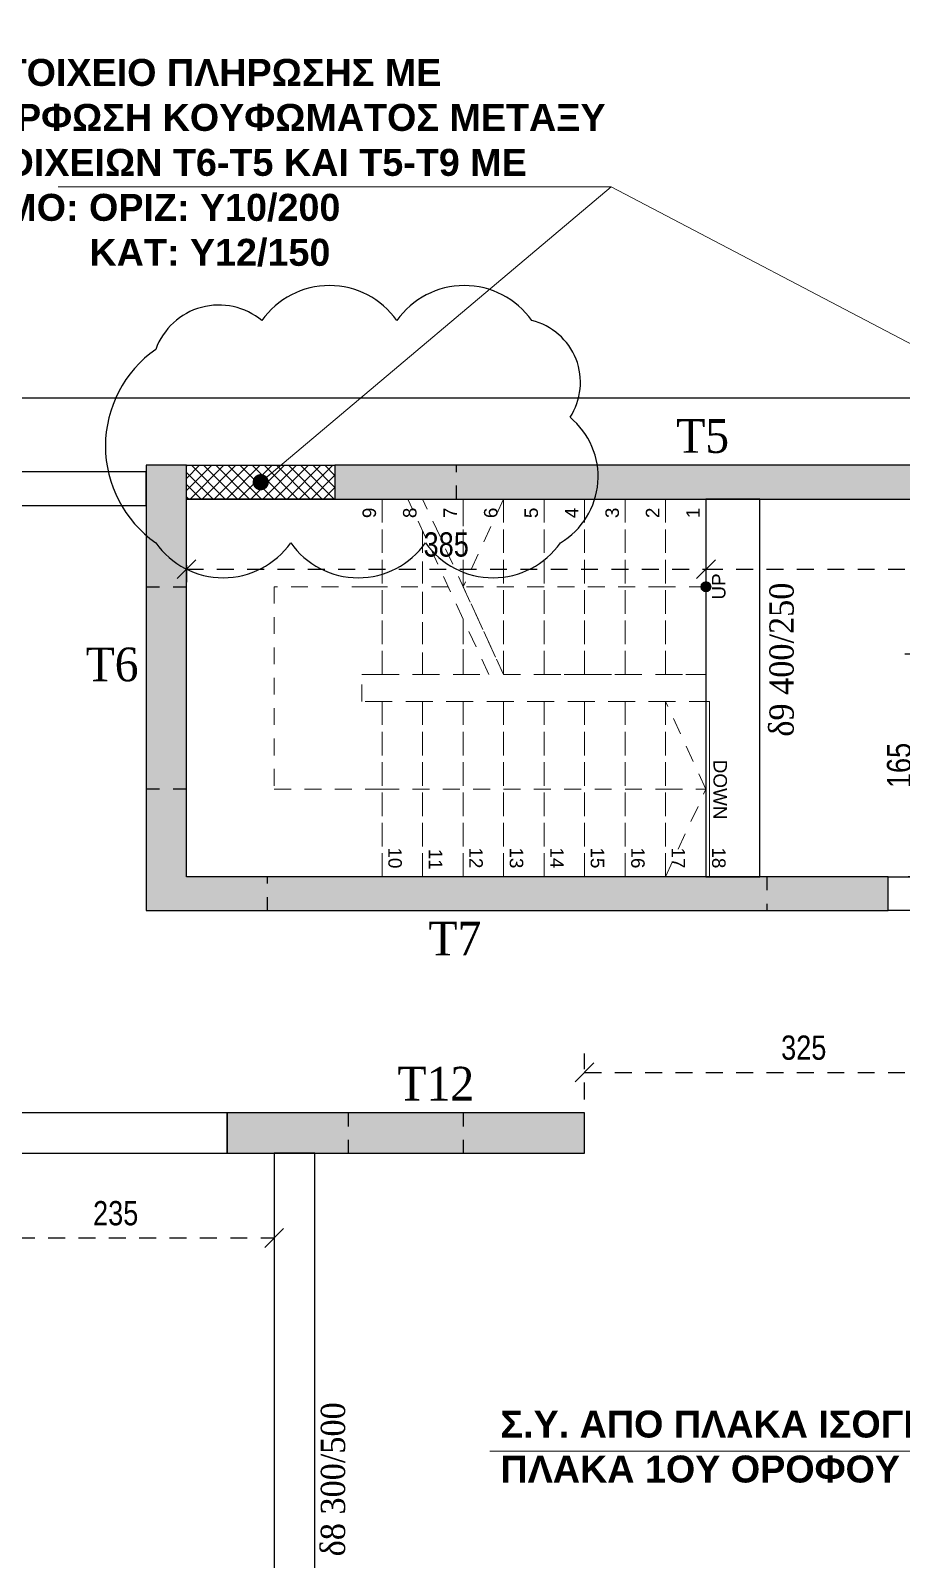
# Model space of a CAD drawing. Header units: millimetres. Extents: x -2171 to 1563, y -1758 to -1505.
# Drawn here: x -1086.94 to -1080.48, y -1610.97 to -1599.63 of the extents above; entities that cross this region are included whole.
import ezdxf

# ---------------------------------------------------------------- set-up
doc = ezdxf.new("R2010")
doc.units = ezdxf.units.MM
doc.header["$PDMODE"] = 32
for name, pattern in [('Dashed Small', [282.222222, 141.111111, -141.111111]), ('DASHED2', [0.375, 0.25, -0.125]), ('DOT', [0.025, 0, -0.025]), ('HIDDEN', [0.375, 0.25, -0.125]), ('HIDDEN2', [0.1875, 0.125, -0.0625])]:
    doc.linetypes.add(name, pattern=pattern)
doc.layers.get('Defpoints').update_dxf_attribs({"color": 6})
for name, color, linetype in [('-S_TEXT', 3, 'Continuous'), ('athinas comments', 10, 'Continuous'), ('Fill_Col', 7, 'Continuous'), ('Geo_Beam', 7, 'Continuous'), ('Geo_Col', 7, 'Continuous'), ('Geo_Lines', 7, 'Continuous'), ('STAIRS', 9, 'Continuous'), ('Text_Beam', 7, 'Continuous'), ('Text_Col_-1', 7, 'Continuous')]:
    doc.layers.add(name, color=color, linetype=linetype)
doc.layers.add('A-ANNO-DIMS', color=1, linetype='Continuous', lineweight=9)
doc.styles.add('1-100', font='arial.ttf', dxfattribs={"width": 0.8})
doc.styles.add('ag', font='arial.ttf', dxfattribs={"height": 0.25})
doc.styles.add('GENERATED_STYLE_1', font='arial.ttf')
doc.styles.add('S1TmsNwRmn1088_b_934_161', font='times.ttf', dxfattribs={"width": 0.933629, "height": 0.10875})
doc.styles.add('S1TmsNwRmn11_b_934_161', font='times.ttf', dxfattribs={"width": 0.933629, "height": 0.001087})
doc.styles.get("Standard").update_dxf_attribs({"font": 'tahoma.ttf'})
doc.dimstyles.new('CHRISTOFOROS', dxfattribs={"dimscale": 0.2, "dimtxt": 0.25, "dimasz": 0.6, "dimexe": 0, "dimexo": 0, "dimgap": 0, "dimtad": 0, "dimdec": 0, "dimlfac": 100, "dimzin": 0, "dimdsep": 46, "dimtxsty": 'ag', "dimblk": 'ARCHTICK', "dimcen": 0, "dimclrd": 256, "dimclre": 256, "dimclrt": 1, "dimaunit": 1, "dimadec": 0, "dimazin": 0, "dimtfac": 1, "dimtdec": 0, "dimtofl": 0, "dimtmove": 0, "dimatfit": 3, "dimfxl": 1, "dimtolj": 1, "dimtzin": 0, "dimlwd": -1, "dimlwe": -1, "dimarcsym": 0})
doc.dimstyles.new('Copy of 1-100', dxfattribs={"dimtxt": 0.18, "dimasz": 0.14, "dimexe": 0.14, "dimexo": 0.1, "dimgap": 0.09, "dimtad": 1, "dimdec": 0, "dimlfac": 100, "dimrnd": 5, "dimzin": 5, "dimdsep": 46, "dimtxsty": '1-100', "dimblk": 'OBLIQUE', "dimcen": 0.09, "dimclrd": 1, "dimclre": 1, "dimclrt": 2, "dimadec": 0, "dimazin": 0, "dimtfac": 1, "dimtdec": 0, "dimtix": 1, "dimtmove": 2, "dimatfit": 3, "dimfxl": 5, "dimfxlon": 1, "dimtolj": 1, "dimtzin": 5, "dimarcsym": 0})

# ---------------------------------------------------------------- blocks, each defined once
blk = doc.blocks.new('_Oblique')
at = {"color": 0, "linetype": 'ByBlock', "lineweight": -2}
blk.add_line((-0.5, -0.5), (0.5, 0.5), dxfattribs=at)
blk = doc.blocks.new('*D52')
at = {"layer": 'A-ANNO-DIMS', "color": 1, "linetype": 'HIDDEN', "lineweight": -2, "ltscale": 0.5, "transparency": 16777216}
blk.add_line((-1105.577, -1602.256), (-1105.577, -1597.92), dxfattribs=at)
at = {"layer": 'A-ANNO-DIMS', "color": 1, "linetype": 'HIDDEN2', "lineweight": -2, "ltscale": 0.5, "transparency": 16777216}
blk.add_line((-1076.48, -1602.256), (-1076.48, -1597.92), dxfattribs=at)
at = {"layer": 'A-ANNO-DIMS', "color": 1, "linetype": 'DASHED2', "lineweight": -2, "ltscale": 0.5, "transparency": 16777216}
blk.add_line((-1105.577, -1598.06), (-1076.48, -1598.06), dxfattribs=at)
at = {"layer": 'Defpoints', "color": 0, "ltscale": 0.5, "transparency": 16777216}
for p in [(-1076.48, -1598.06), (-1105.577, -1602.356), (-1076.48, -1602.356)]:
    blk.add_point(p, dxfattribs=at)
at = {"layer": 'A-ANNO-DIMS', "color": 1, "lineweight": -2, "ltscale": 0.5, "transparency": 16777216, "xscale": 0.14, "yscale": 0.14, "zscale": 0.14, "rotation": 180}
blk.add_blockref('_Oblique', (-1105.577, -1598.06), dxfattribs=at)
at = {"layer": 'A-ANNO-DIMS', "color": 1, "lineweight": -2, "ltscale": 0.5, "transparency": 16777216, "xscale": 0.14, "yscale": 0.14, "zscale": 0.14}
blk.add_blockref('_Oblique', (-1076.48, -1598.06), dxfattribs=at)
at = {"layer": 'A-ANNO-DIMS', "color": 2, "ltscale": 0.5, "transparency": 16777216, "insert": (-1091.028, -1597.878), "char_height": 0.18, "attachment_point": 5, "style": '1-100'}
blk.add_mtext('\\A1;2910', dxfattribs=at)
blk = doc.blocks.new('*D95')
at = {"layer": 'A-ANNO-DIMS', "color": 1, "linetype": 'HIDDEN', "lineweight": -2, "ltscale": 0.5, "transparency": 16777216}
blk.add_line((-1085.78, -1603.597), (-1085.78, -1603.766), dxfattribs=at)
at = {"layer": 'A-ANNO-DIMS', "color": 1, "linetype": 'HIDDEN2', "lineweight": -2, "ltscale": 0.5, "transparency": 16777216}
blk.add_line((-1081.93, -1603.597), (-1081.93, -1603.766), dxfattribs=at)
at = {"layer": 'A-ANNO-DIMS', "color": 1, "linetype": 'DASHED2', "lineweight": -2, "ltscale": 0.5, "transparency": 16777216}
blk.add_line((-1085.78, -1603.626), (-1081.93, -1603.626), dxfattribs=at)
at = {"layer": 'Defpoints', "color": 0, "ltscale": 0.5, "transparency": 16777216}
for p in [(-1085.78, -1603.497), (-1081.93, -1603.497), (-1081.93, -1603.626)]:
    blk.add_point(p, dxfattribs=at)
at = {"layer": 'A-ANNO-DIMS', "color": 1, "lineweight": -2, "ltscale": 0.5, "transparency": 16777216, "xscale": 0.14, "yscale": 0.14, "zscale": 0.14, "rotation": 180}
blk.add_blockref('_Oblique', (-1085.78, -1603.626), dxfattribs=at)
at = {"layer": 'A-ANNO-DIMS', "color": 1, "lineweight": -2, "ltscale": 0.5, "transparency": 16777216, "xscale": 0.14, "yscale": 0.14, "zscale": 0.14}
blk.add_blockref('_Oblique', (-1081.93, -1603.626), dxfattribs=at)
at = {"layer": 'A-ANNO-DIMS', "color": 2, "ltscale": 0.5, "transparency": 16777216, "insert": (-1083.855, -1603.444), "char_height": 0.18, "attachment_point": 5, "style": '1-100'}
blk.add_mtext('\\A1;385', dxfattribs=at)
blk = doc.blocks.new('*D96')
at = {"layer": 'A-ANNO-DIMS', "color": 1, "linetype": 'HIDDEN2', "lineweight": -2, "ltscale": 0.5, "transparency": 16777216}
blk.add_line((-1078.28, -1603.656), (-1078.28, -1603.486), dxfattribs=at)
at = {"layer": 'A-ANNO-DIMS', "color": 1, "linetype": 'HIDDEN', "lineweight": -2, "ltscale": 0.5, "transparency": 16777216}
blk.add_line((-1081.93, -1603.597), (-1081.93, -1603.766), dxfattribs=at)
at = {"layer": 'A-ANNO-DIMS', "color": 1, "linetype": 'DASHED2', "lineweight": -2, "ltscale": 0.5, "transparency": 16777216}
blk.add_line((-1081.93, -1603.626), (-1078.28, -1603.626), dxfattribs=at)
at = {"layer": 'Defpoints', "color": 0, "ltscale": 0.5, "transparency": 16777216}
for p in [(-1081.93, -1603.497), (-1078.28, -1603.626), (-1078.28, -1603.756)]:
    blk.add_point(p, dxfattribs=at)
at = {"layer": 'A-ANNO-DIMS', "color": 1, "lineweight": -2, "ltscale": 0.5, "transparency": 16777216, "xscale": 0.14, "yscale": 0.14, "zscale": 0.14, "rotation": 180}
blk.add_blockref('_Oblique', (-1081.93, -1603.626), dxfattribs=at)
at = {"layer": 'A-ANNO-DIMS', "color": 1, "lineweight": -2, "ltscale": 0.5, "transparency": 16777216, "xscale": 0.14, "yscale": 0.14, "zscale": 0.14}
blk.add_blockref('_Oblique', (-1078.28, -1603.626), dxfattribs=at)
at = {"layer": 'A-ANNO-DIMS', "color": 2, "ltscale": 0.5, "transparency": 16777216, "insert": (-1080.105, -1603.444), "char_height": 0.18, "attachment_point": 5, "style": '1-100'}
blk.add_mtext('\\A1;365', dxfattribs=at)
blk = doc.blocks.new('*D124')
at = {"layer": 'A-ANNO-DIMS', "color": 1, "linetype": 'HIDDEN', "lineweight": -2, "ltscale": 0.5, "transparency": 16777216}
blk.add_line((-1087.48, -1608.206), (-1087.48, -1608.723), dxfattribs=at)
at = {"layer": 'A-ANNO-DIMS', "color": 1, "linetype": 'HIDDEN2', "lineweight": -2, "ltscale": 0.5, "transparency": 16777216}
blk.add_line((-1085.13, -1608.204), (-1085.13, -1608.723), dxfattribs=at)
at = {"layer": 'A-ANNO-DIMS', "color": 1, "linetype": 'DASHED2', "lineweight": -2, "ltscale": 0.5, "transparency": 16777216}
blk.add_line((-1087.48, -1608.583), (-1085.13, -1608.583), dxfattribs=at)
at = {"layer": 'Defpoints', "color": 0, "ltscale": 0.5, "transparency": 16777216}
for p in [(-1087.48, -1608.106), (-1085.13, -1608.104), (-1085.13, -1608.583)]:
    blk.add_point(p, dxfattribs=at)
at = {"layer": 'A-ANNO-DIMS', "color": 1, "lineweight": -2, "ltscale": 0.5, "transparency": 16777216, "xscale": 0.14, "yscale": 0.14, "zscale": 0.14, "rotation": 180}
blk.add_blockref('_Oblique', (-1087.48, -1608.583), dxfattribs=at)
at = {"layer": 'A-ANNO-DIMS', "color": 1, "lineweight": -2, "ltscale": 0.5, "transparency": 16777216, "xscale": 0.14, "yscale": 0.14, "zscale": 0.14}
blk.add_blockref('_Oblique', (-1085.13, -1608.583), dxfattribs=at)
at = {"layer": 'A-ANNO-DIMS', "color": 2, "ltscale": 0.5, "transparency": 16777216, "insert": (-1086.305, -1608.401), "char_height": 0.18, "attachment_point": 5, "style": '1-100'}
blk.add_mtext('\\A1;235', dxfattribs=at)
blk = doc.blocks.new('*D125')
at = {"layer": 'A-ANNO-DIMS', "color": 1, "linetype": 'HIDDEN', "lineweight": -2, "ltscale": 0.5, "transparency": 16777216}
blk.add_line((-1082.83, -1607.556), (-1082.83, -1607.216), dxfattribs=at)
at = {"layer": 'A-ANNO-DIMS', "color": 1, "linetype": 'HIDDEN2', "lineweight": -2, "ltscale": 0.5, "transparency": 16777216}
blk.add_line((-1079.58, -1607.806), (-1079.58, -1607.216), dxfattribs=at)
at = {"layer": 'A-ANNO-DIMS', "color": 1, "linetype": 'DASHED2', "lineweight": -2, "ltscale": 0.5, "transparency": 16777216}
blk.add_line((-1082.83, -1607.356), (-1079.58, -1607.356), dxfattribs=at)
at = {"layer": 'Defpoints', "color": 0, "ltscale": 0.5, "transparency": 16777216}
for p in [(-1079.58, -1607.356), (-1082.83, -1607.656), (-1079.58, -1607.906)]:
    blk.add_point(p, dxfattribs=at)
at = {"layer": 'A-ANNO-DIMS', "color": 1, "lineweight": -2, "ltscale": 0.5, "transparency": 16777216, "xscale": 0.14, "yscale": 0.14, "zscale": 0.14, "rotation": 180}
blk.add_blockref('_Oblique', (-1082.83, -1607.356), dxfattribs=at)
at = {"layer": 'A-ANNO-DIMS', "color": 1, "lineweight": -2, "ltscale": 0.5, "transparency": 16777216, "xscale": 0.14, "yscale": 0.14, "zscale": 0.14}
blk.add_blockref('_Oblique', (-1079.58, -1607.356), dxfattribs=at)
at = {"layer": 'A-ANNO-DIMS', "color": 2, "ltscale": 0.5, "transparency": 16777216, "insert": (-1081.205, -1607.174), "char_height": 0.18, "attachment_point": 5, "style": '1-100'}
blk.add_mtext('\\A1;325', dxfattribs=at)
blk = doc.blocks.new('*D138')
at = {"layer": 'A-ANNO-DIMS', "color": 1, "linetype": 'HIDDEN', "lineweight": -2, "ltscale": 0.5, "transparency": 16777216}
blk.add_line((-1080.13, -1604.256), (-1080.455, -1604.256), dxfattribs=at)
at = {"layer": 'A-ANNO-DIMS', "color": 1, "linetype": 'DASHED2', "lineweight": -2, "ltscale": 0.5, "transparency": 16777216}
blk.add_line((-1080.315, -1604.256), (-1080.315, -1605.906), dxfattribs=at)
at = {"layer": 'A-ANNO-DIMS', "color": 1, "linetype": 'HIDDEN2', "lineweight": -2, "ltscale": 0.5, "transparency": 16777216}
blk.add_line((-1080.13, -1605.906), (-1080.455, -1605.906), dxfattribs=at)
at = {"layer": 'Defpoints', "color": 0, "ltscale": 0.5, "transparency": 16777216}
for p in [(-1080.03, -1604.256), (-1080.315, -1605.906), (-1080.03, -1605.906)]:
    blk.add_point(p, dxfattribs=at)
at = {"layer": 'A-ANNO-DIMS', "color": 1, "lineweight": -2, "ltscale": 0.5, "transparency": 16777216, "xscale": 0.14, "yscale": 0.14, "zscale": 0.14}
for p, rotation in [((-1080.315, -1604.256), 90), ((-1080.315, -1605.906), 270)]:
    blk.add_blockref('_Oblique', p, dxfattribs=dict(at, rotation=rotation))
at = {"layer": 'A-ANNO-DIMS', "color": 2, "ltscale": 0.5, "transparency": 16777216, "insert": (-1080.497, -1605.081), "char_height": 0.18, "attachment_point": 5, "rotation": 90, "style": '1-100'}
blk.add_mtext('\\A1;165', dxfattribs=at)
blk = doc.blocks.new('_ArchTick')
at = {"color": 0, "linetype": 'ByBlock', "const_width": 0.15}
blk.add_lwpolyline([(-0.5, -0.5), (0.5, 0.5)], dxfattribs=at)

msp = doc.modelspace()

# ---------------------------------------------------------------- hatches: boundary and pattern name
at = {"linetype": 'Continuous', "ltscale": 0.5}
h = msp.add_hatch(dxfattribs=at)
h.set_pattern_fill('ANSI37', color=8, scale=0.02, angle=-1e-14)
h.paths.add_polyline_path([(-1085.7797, -1602.856), (-1084.6797, -1602.856), (-1084.6797, -1603.106), (-1085.7797, -1603.106)])
at = {"layer": 'Fill_Col'}
for points in [[(-1085.7797, -1605.906), (-1085.7797, -1602.856), (-1086.0797, -1602.856), (-1086.0797, -1606.156), (-1085.9297, -1606.031)], [(-1084.6797, -1603.106), (-1079.4794, -1603.106), (-1079.4794, -1602.856), (-1084.6797, -1602.856)], [(-1086.0797, -1606.156), (-1080.5797, -1606.156), (-1080.5797, -1605.906), (-1085.7797, -1605.906), (-1085.9297, -1606.031)], [(-1085.4797, -1607.956), (-1082.8297, -1607.956), (-1082.8297, -1607.656), (-1085.4797, -1607.656)]]:
    msp.add_hatch(color=252, dxfattribs=at).paths.add_polyline_path(points)
at = {"layer": 'STAIRS', "linetype": 'Continuous', "lineweight": 15}
msp.add_hatch(color=8, dxfattribs=at).paths.add_polyline_path([(-1081.9296, -1603.7185, 1), (-1081.9296, -1603.7935, 1)])

# ---------------------------------------------------------------- linework, layer by layer
at = {"layer": 'athinas comments'}
msp.add_lwpolyline([(-1086.0079, -1603.4297, 0.5205671), (-1085.0079, -1603.4297, 0.5205671), (-1084.0079, -1603.4297, 0.5205671), (-1083.0079, -1603.4297, 0.5205671), (-1082.9374, -1602.5002, 0.5205671), (-1083.2209, -1601.7837, 0.5205671), (-1084.2209, -1601.7837, 0.5205671), (-1085.2209, -1601.7837, 0.5205671), (-1086.0079, -1601.9968, 0.5205671)], format="xyb", close=True, dxfattribs=at)
at = {"layer": 'Geo_Beam', "color": 94}
for points in [[(-1092.1296, -1603.1533), (-1086.0797, -1603.1533), (-1086.0797, -1602.9033), (-1092.1296, -1602.9033)], [(-1081.5296, -1605.906), (-1081.5296, -1603.106), (-1081.9296, -1603.106), (-1081.9296, -1605.906)], [(-1092.2796, -1607.956), (-1085.4797, -1607.956), (-1085.4797, -1607.656), (-1092.2796, -1607.656)], [(-1084.8296, -1612.156), (-1084.8296, -1607.956), (-1085.1296, -1607.956), (-1085.1296, -1612.156)]]:
    msp.add_lwpolyline(points, close=True, dxfattribs=at)
at = {"layer": 'Geo_Beam', "color": 94, "ltscale": 0.5}
for points in [[(-1085.7797, -1602.856), (-1084.6797, -1602.856), (-1084.6797, -1603.106), (-1085.7797, -1603.106)], [(-1080.5797, -1605.906), (-1078.2797, -1605.906), (-1078.2797, -1606.156), (-1080.5797, -1606.156)]]:
    msp.add_lwpolyline(points, close=True, dxfattribs=at)
at = {"layer": 'Geo_Col', "color": 94}
for points in [[(-1085.7797, -1602.856), (-1086.0797, -1602.856)], [(-1086.0797, -1602.856), (-1086.0797, -1606.156)], [(-1085.7797, -1605.906), (-1085.7797, -1602.856)], [(-1080.5797, -1605.906), (-1085.7797, -1605.906)], [(-1080.5797, -1606.156), (-1080.5797, -1605.906)], [(-1086.0797, -1606.156), (-1080.5797, -1606.156)]]:
    msp.add_lwpolyline(points, dxfattribs=at)
at = {"layer": 'Geo_Col', "color": 94, "linetype": 'DOT'}
for points in [[(-1086.0797, -1602.856), (-1086.0797, -1603.756), (-1085.7797, -1603.756), (-1085.7797, -1602.856)], [(-1084.6797, -1603.106), (-1083.7797, -1603.106), (-1083.7797, -1602.856), (-1084.6797, -1602.856)], [(-1086.0797, -1606.156), (-1085.1797, -1606.156), (-1085.1797, -1605.906), (-1085.7797, -1605.906), (-1085.7797, -1605.256), (-1086.0797, -1605.256)], [(-1080.5797, -1605.906), (-1081.4797, -1605.906), (-1081.4797, -1606.156), (-1080.5797, -1606.156)], [(-1085.4797, -1607.956), (-1084.5797, -1607.956), (-1084.5797, -1607.656), (-1085.4797, -1607.656)], [(-1082.8297, -1607.656), (-1083.7297, -1607.656), (-1083.7297, -1607.956), (-1082.8297, -1607.956)]]:
    msp.add_lwpolyline(points, close=True, dxfattribs=at)
at = {"layer": 'Geo_Col', "color": 94}
for points in [[(-1084.6797, -1603.106), (-1079.4794, -1603.106), (-1079.4794, -1602.856), (-1084.6797, -1602.856)], [(-1085.4797, -1607.956), (-1082.8297, -1607.956), (-1082.8297, -1607.656), (-1085.4797, -1607.656)]]:
    msp.add_lwpolyline(points, close=True, dxfattribs=at)
at = {"layer": 'Geo_Lines', "color": 94}
msp.add_lwpolyline([(-1105.5772, -1602.356), (-1076.4796, -1602.356), (-1076.4796, -1600.9906), (-1061.0679, -1600.9906, -0.4198849), (-1058.8758, -1603.2255), (-1059.9301, -1612.6262, -0.3947332), (-1065.5435, -1617.4237), (-1074.9546, -1616.9433, -0.4049166), (-1076.8887, -1614.8684), (-1076.5104, -1611.1198, 0.0864711), (-1076.6129, -1610.4984, 0.6667063), (-1077.0647, -1610.4934, 0.0742106), (-1077.1796, -1611.0687), (-1077.1799, -1615.0465, -0.4141148), (-1079.139, -1617.006), (-1083.5141, -1617.0062, -0.414237), (-1084.9796, -1615.5407), (-1084.9796, -1615.0362), (-1085.3796, -1615.0362), (-1085.3796, -1615.4133, -0.4301222), (-1086.7575, -1616.7187), (-1098.0612, -1616.3463, -0.4610985), (-1106.2777, -1606.0553)], format="xyb", close=True, dxfattribs=at)
at = {"layer": 'Geo_Lines', "color": 94, "linetype": 'Continuous', "ltscale": 0.5}
msp.add_lwpolyline([(-1085.7796, -1603.106), (-1081.9296, -1603.106), (-1081.9296, -1605.906), (-1085.7796, -1605.906)], close=True, dxfattribs=at)
at = {"layer": 'STAIRS', "color": 8, "linetype": 'Dashed Small', "lineweight": 13}
for p, q in [((-1084.4296, -1603.106), (-1085.7796, -1603.106)), ((-1085.7796, -1603.106), (-1085.7796, -1605.906)), ((-1084.3296, -1603.106), (-1084.4296, -1603.106)), ((-1084.1397, -1603.106), (-1084.3296, -1603.106)), ((-1081.9046, -1604.606), (-1081.9296, -1604.606)), ((-1081.9046, -1605.906), (-1081.9046, -1604.606)), ((-1085.7796, -1605.906), (-1084.3296, -1605.906)), ((-1084.3296, -1605.906), (-1084.0296, -1605.906)), ((-1084.0296, -1605.906), (-1083.7296, -1605.906)), ((-1083.7296, -1605.906), (-1083.4296, -1605.906)), ((-1083.4296, -1605.906), (-1083.1296, -1605.906)), ((-1083.1296, -1605.906), (-1082.8296, -1605.906)), ((-1082.8296, -1605.906), (-1082.5296, -1605.906)), ((-1082.5296, -1605.906), (-1082.2296, -1605.906)), ((-1082.2296, -1605.906), (-1081.9296, -1605.906)), ((-1081.9296, -1605.906), (-1081.9046, -1605.906))]:
    msp.add_line(p, q, dxfattribs=at)
at = {"layer": 'STAIRS', "color": 8, "linetype": 'HIDDEN2', "lineweight": 13}
for p, q in [((-1084.3296, -1603.106), (-1084.3296, -1604.406)), ((-1084.3296, -1604.406), (-1084.3296, -1603.106)), ((-1083.5397, -1604.406), (-1084.1397, -1603.106)), ((-1083.4296, -1604.406), (-1084.0296, -1603.106)), ((-1083.7296, -1603.106), (-1083.7296, -1603.756)), ((-1083.7296, -1603.756), (-1083.7296, -1603.106)), ((-1083.4296, -1603.106), (-1083.7296, -1603.756)), ((-1083.4296, -1603.106), (-1083.4296, -1604.406)), ((-1083.4296, -1604.406), (-1083.4296, -1603.106)), ((-1083.1296, -1603.106), (-1083.1296, -1604.406)), ((-1083.1296, -1604.406), (-1083.1296, -1603.106)), ((-1082.8296, -1603.106), (-1082.8296, -1604.406)), ((-1082.8296, -1604.406), (-1082.8296, -1603.106)), ((-1082.5296, -1603.106), (-1082.5296, -1604.406)), ((-1082.5296, -1604.406), (-1082.5296, -1603.106)), ((-1082.2296, -1603.106), (-1082.2296, -1604.406)), ((-1082.2296, -1604.406), (-1082.2296, -1603.106)), ((-1081.9296, -1604.406), (-1081.9296, -1603.106)), ((-1084.0296, -1603.3446), (-1084.0296, -1604.406)), ((-1084.0296, -1604.406), (-1084.0296, -1603.3446)), ((-1084.4296, -1603.756), (-1085.1296, -1603.756)), ((-1085.1296, -1603.756), (-1085.1296, -1605.256)), ((-1084.3296, -1603.756), (-1084.4296, -1603.756)), ((-1083.8397, -1603.756), (-1084.3296, -1603.756)), ((-1082.2296, -1603.756), (-1083.7296, -1603.756)), ((-1083.7296, -1603.756), (-1083.4296, -1604.406)), ((-1081.9296, -1603.756), (-1082.2296, -1603.756)), ((-1083.7296, -1603.9946), (-1083.7296, -1604.406)), ((-1083.7296, -1604.406), (-1083.7296, -1603.9946)), ((-1084.4796, -1604.606), (-1084.4796, -1604.406)), ((-1084.4796, -1604.406), (-1084.4296, -1604.406)), ((-1084.4296, -1604.406), (-1084.3296, -1604.406)), ((-1084.3296, -1604.406), (-1084.0296, -1604.406)), ((-1084.0296, -1604.406), (-1083.7296, -1604.406)), ((-1083.7296, -1604.406), (-1083.5397, -1604.406)), ((-1083.4296, -1604.406), (-1081.9296, -1604.406)), ((-1083.4296, -1604.406), (-1083.1296, -1604.406)), ((-1083.1296, -1604.406), (-1082.8296, -1604.406)), ((-1082.8296, -1604.406), (-1082.5296, -1604.406)), ((-1082.5296, -1604.406), (-1082.2296, -1604.406)), ((-1082.2296, -1604.406), (-1081.9296, -1604.406)), ((-1084.3296, -1604.606), (-1084.4796, -1604.606)), ((-1084.3296, -1605.906), (-1084.3296, -1604.606)), ((-1084.0296, -1604.606), (-1084.3296, -1604.606)), ((-1084.3296, -1604.606), (-1084.3296, -1605.906)), ((-1084.0296, -1605.906), (-1084.0296, -1604.606)), ((-1083.7296, -1604.606), (-1084.0296, -1604.606)), ((-1084.0296, -1604.606), (-1084.0296, -1605.906)), ((-1083.7296, -1605.906), (-1083.7296, -1604.606)), ((-1083.4296, -1604.606), (-1083.7296, -1604.606)), ((-1083.7296, -1604.606), (-1083.7296, -1605.906)), ((-1083.4296, -1605.906), (-1083.4296, -1604.606)), ((-1083.1296, -1604.606), (-1083.4296, -1604.606)), ((-1083.4296, -1604.606), (-1083.4296, -1605.906)), ((-1083.1296, -1605.906), (-1083.1296, -1604.606)), ((-1082.8296, -1604.606), (-1083.1296, -1604.606)), ((-1083.1296, -1604.606), (-1083.1296, -1605.906)), ((-1082.8296, -1605.906), (-1082.8296, -1604.606)), ((-1082.5296, -1604.606), (-1082.8296, -1604.606)), ((-1082.8296, -1604.606), (-1082.8296, -1605.906)), ((-1082.5296, -1605.906), (-1082.5296, -1604.606)), ((-1082.2296, -1604.606), (-1082.5296, -1604.606)), ((-1082.5296, -1604.606), (-1082.5296, -1605.906)), ((-1082.2296, -1605.906), (-1082.2296, -1604.606)), ((-1082.2296, -1604.606), (-1082.2296, -1605.906)), ((-1081.9296, -1604.606), (-1082.2296, -1604.606)), ((-1081.9296, -1605.256), (-1082.2296, -1604.606)), ((-1085.1296, -1605.256), (-1084.3296, -1605.256)), ((-1084.3296, -1605.256), (-1082.2296, -1605.256)), ((-1082.2296, -1605.256), (-1081.9296, -1605.256)), ((-1082.2296, -1605.906), (-1081.9296, -1605.256))]:
    msp.add_line(p, q, dxfattribs=at)
at = {"layer": 'STAIRS', "color": 8, "linetype": 'Continuous', "lineweight": 13}
for p, q in [((-1081.9296, -1603.106), (-1084.0296, -1603.106)), ((-1083.7296, -1603.106), (-1084.0296, -1603.106)), ((-1083.4296, -1603.106), (-1083.7296, -1603.106)), ((-1083.1296, -1603.106), (-1083.4296, -1603.106)), ((-1082.8296, -1603.106), (-1083.1296, -1603.106)), ((-1082.5296, -1603.106), (-1082.8296, -1603.106)), ((-1082.2296, -1603.106), (-1082.5296, -1603.106)), ((-1081.9296, -1603.106), (-1082.2296, -1603.106)), ((-1081.9296, -1604.406), (-1081.9296, -1603.106))]:
    msp.add_line(p, q, dxfattribs=at)
at = {"layer": 'STAIRS', "color": 8, "linetype": 'Continuous', "lineweight": 13, "flags": 128}
msp.add_lwpolyline([(-1081.9296, -1603.7185, 1), (-1081.9296, -1603.7935, 1)], format="xyb", close=True, dxfattribs=at)

# ---------------------------------------------------------------- texts
at = {"layer": '-S_TEXT', "char_height": 0.2}
for s, width, heights, insert, attachment_point in [('\\A1;\\pxql;{\\fArial|b1|i0|c161|p34;XYTO ΤΟΙΧΕΙΟ ΠΛΗΡΩΣΗΣ ΜΕ ΔΙΑΜΟΡΦΩΣΗ ΚΟΥΦΩΜΑΤΟΣ ΜΕΤΑΞΥ ΤΩΝ ΤΟΙΧΕΙΩΝ Τ6-Τ5 ΚΑΙ Τ5-Τ9 ΜΕ\\PΟΠΛΙΣΜΟ: ΟΡΙΖ: Y10/200 \\P                   KAT: Y12/150}', 5.856569, [3.3371], (-1082.1174, -1599.8436), 3), ('\\A1;\\pxql;{\\fArial|b1|i0|c161|p34;Σ.Υ. ΑΠΟ ΠΛΑΚΑ ΙΣΟΓΕΙΟΥ ΜΕΧΡΙ \\PΠΛΑΚΑ 1ΟΥ ΟΡΟΦΟΥ}', 9.978535, [1.0598], (-1083.4529, -1609.8629, 0), 1)]:
    msp.add_mtext_dynamic_manual_height_columns(s, width=width, gutter_width=1.2, heights=heights, dxfattribs=dict(at, insert=insert, attachment_point=attachment_point))
at = {"layer": 'STAIRS', "color": 8, "linetype": 'HIDDEN2', "lineweight": 15, "char_height": 0.1, "attachment_point": 4, "style": 'GENERATED_STYLE_1'}
for s, insert, rotation in [('\\A1;{\\pql;\\fArial|b0|i0|c0|p0;\\W1.000000;9}', (-1084.4245, -1603.2473), 90), ('\\A1;{\\pql;\\fArial|b0|i0|c0|p0;\\W1.000000;8}', (-1084.1245, -1603.2473), 90), ('\\A1;{\\pql;\\fArial|b0|i0|c0|p0;\\W1.000000;7}', (-1083.8253, -1603.2473), 90), ('\\A1;{\\pql;\\fArial|b0|i0|c0|p0;\\W1.000000;6}', (-1083.5245, -1603.2473), 90), ('\\A1;{\\pql;\\fArial|b0|i0|c0|p0;\\W1.000000;5}', (-1083.2245, -1603.2473), 90), ('\\A1;{\\pql;\\fArial|b0|i0|c0|p0;\\W1.000000;4}', (-1082.9253, -1603.2473), 90), ('\\A1;{\\pql;\\fArial|b0|i0|c0|p0;\\W1.000000;3}', (-1082.6244, -1603.2473), 90), ('\\A1;{\\pql;\\fArial|b0|i0|c0|p0;\\W1.000000;2}', (-1082.3253, -1603.2473), 90), ('\\A1;{\\pql;\\fArial|b0|i0|c0|p0;\\W1.000000;1}', (-1082.0253, -1603.2473), 90), ('\\A1;{\\pql;\\fArial|b0|i0|c0|p0;\\W1.000000;10}', (-1084.2347, -1605.6885), 270), ('\\A1;{\\pql;\\fArial|b0|i0|c0|p0;\\W1.000000;11}', (-1083.9339, -1605.6986), 270), ('\\A1;{\\pql;\\fArial|b0|i0|c0|p0;\\W1.000000;12}', (-1083.6339, -1605.6885), 270), ('\\A1;{\\pql;\\fArial|b0|i0|c0|p0;\\W1.000000;13}', (-1083.3348, -1605.6885), 270), ('\\A1;{\\pql;\\fArial|b0|i0|c0|p0;\\W1.000000;14}', (-1083.0339, -1605.6885), 270), ('\\A1;{\\pql;\\fArial|b0|i0|c0|p0;\\W1.000000;15}', (-1082.7347, -1605.6885), 270), ('\\A1;{\\pql;\\fArial|b0|i0|c0|p0;\\W1.000000;16}', (-1082.4347, -1605.6885), 270), ('\\A1;{\\pql;\\fArial|b0|i0|c0|p0;\\W1.000000;17}', (-1082.1339, -1605.6885), 270)]:
    msp.add_mtext(s, dxfattribs=dict(at, insert=insert, rotation=rotation))
at = {"layer": 'STAIRS', "color": 8, "lineweight": 15, "char_height": 0.1, "attachment_point": 4, "style": 'GENERATED_STYLE_1'}
for s, insert, rotation in [('\\A1;{\\pql;\\fArial|b0|i0|c0|p0;\\W1.000000;UP}', (-1081.8345, -1603.8513), 90), ('\\A1;{\\pql;\\fArial|b0|i0|c0|p0;\\W1.000000;DOWN}', (-1081.8247, -1605.0389), 270), ('\\A1;{\\pql;\\fArial|b0|i0|c0|p0;\\W1.000000;18}', (-1081.8347, -1605.6885), 270)]:
    msp.add_mtext(s, dxfattribs=dict(at, insert=insert, rotation=rotation))
at = {"layer": 'Text_Beam', "color": 3, "style": 'S1TmsNwRmn1088_b_934_161', "width": 0.933629}
for s, p in [(' δ9 400/250', (-1081.2796, -1604.931)), (' δ8 300/500', (-1084.6046, -1611.0071))]:
    msp.add_text(s, height=0.18, rotation=90, dxfattribs=at).set_placement(p)
at = {"layer": 'Text_Col_-1', "color": 200, "style": 'S1TmsNwRmn11_b_934_161', "width": 0.933629}
for s, p in [('T5', (-1082.1498, -1602.7635)), ('T6', (-1086.5273, -1604.4568)), ('T7', (-1083.9866, -1606.4892)), ('T12', (-1084.2156, -1607.5646))]:
    msp.add_text(s, height=0.25, dxfattribs=at).set_placement(p)

# ---------------------------------------------------------------- dimensions: what is measured, and where the dimension line sits
at = {"layer": 'A-ANNO-DIMS', "ltscale": 0.5}
for base, p1, p2, picture, middle in [((-1076.4796, -1598.0595), (-1105.5772, -1602.356), (-1076.4796, -1602.356), '*D52', (-1091.0284, -1597.8776)), ((-1081.9296, -1603.6261), (-1085.7797, -1603.4965), (-1081.9296, -1603.4965), '*D95', (-1083.8546, -1603.4442)), ((-1078.2797, -1603.6261), (-1081.9296, -1603.4965), (-1078.2797, -1603.756), '*D96', (-1080.1046, -1603.4442)), ((-1079.5796, -1607.3556), (-1082.8297, -1607.656), (-1079.5796, -1607.906), '*D125', (-1081.2047, -1607.1736)), ((-1085.1296, -1608.5829), (-1087.4796, -1608.1058), (-1085.1296, -1608.1038), '*D124', (-1086.3046, -1608.401))]:
    dim = msp.add_linear_dim(base=base, p1=p1, p2=p2, dimstyle='Copy of 1-100', dxfattribs=at)
    dim.commit()
    dim.dimension.update_dxf_attribs({"geometry": picture, "text_midpoint": middle})
dim = msp.add_linear_dim(base=(-1080.3151, -1605.906), p1=(-1080.0296, -1604.256), p2=(-1080.0296, -1605.906), angle=90, dimstyle='Copy of 1-100', dxfattribs=at)
dim.commit()
dim.dimension.update_dxf_attribs({"geometry": '*D138', "text_midpoint": (-1080.497, -1605.081)})

# ---------------------------------------------------------------- leaders
at = {"layer": 'A-ANNO-DIMS', "color": 1, "linetype": 'Continuous'}
for points in [[(-1078.4212, -1602.9992), (-1082.6319, -1600.7928), (-1086.7315, -1600.7928)], [(-1085.2297, -1602.981), (-1082.6319, -1600.7928)]]:
    msp.add_leader(points, dimstyle='CHRISTOFOROS', override={"dimclrd": 1, "dimldrblk": 'Dot', "dimfxl": 0.1, "dimfxlon": 1, "dimarcsym": 1}, dxfattribs=at)
at = {"layer": 'A-ANNO-DIMS', "linetype": 'Continuous'}
msp.add_leader([(-1077.6046, -1609.6956, 0), (-1078.313, -1610.1645, 0), (-1083.5323, -1610.1645, 0)], dimstyle='CHRISTOFOROS', override={"dimclrd": 1, "dimldrblk": 'Dot', "dimfxl": 0.1, "dimfxlon": 1, "dimarcsym": 1}, dxfattribs=at)

doc.saveas('drawing.dxf')
